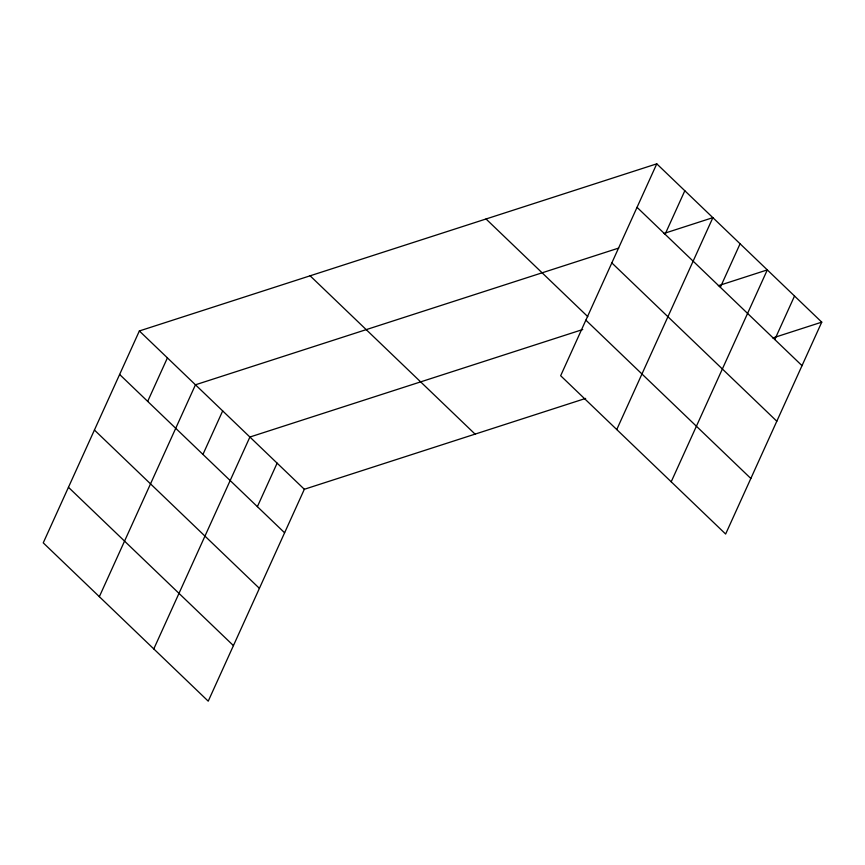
<?xml version="1.0" encoding="UTF-8"?>
<svg xmlns="http://www.w3.org/2000/svg" width="865" height="865" viewBox="0 0 865 865"><rect width="100%" height="100%" fill="white"/><g stroke="black" fill="none" stroke-linecap="round" stroke-linejoin="round"><path stroke-width="1.3" d="M656.773 163.831L560.661 375.724L725.638 534.04L821.75 322.148L656.773 163.831L139.362 330.96L43.25 542.852L208.227 701.169L304.339 489.276L585.659 398.408M147.677 401.382L167.41 357.872M99.345 596.677L195.458 384.795L618.702 248.071M202.94 454.428L222.683 410.907M153.786 648.923L249.899 437.03L582.74 329.522M257.381 506.663L277.124 463.153M665.088 234.253L684.821 190.743M616.756 429.548L712.868 217.656L663.909 233.474M720.35 287.288L740.083 243.779M671.197 481.794L767.309 269.902L718.35 285.72M774.791 339.534L794.524 296.025M772.791 337.966L821.75 322.148M637.04 207.34L802.017 365.657M611.836 262.906L776.802 421.223M486.033 218.986L587.811 316.666M585.865 320.158L750.842 478.475M310.113 275.805L475.09 434.122M139.362 330.96L304.339 489.276M119.63 374.469L284.607 532.786M94.426 430.035L259.403 588.351M68.454 487.287L233.431 645.604"/></g></svg>
